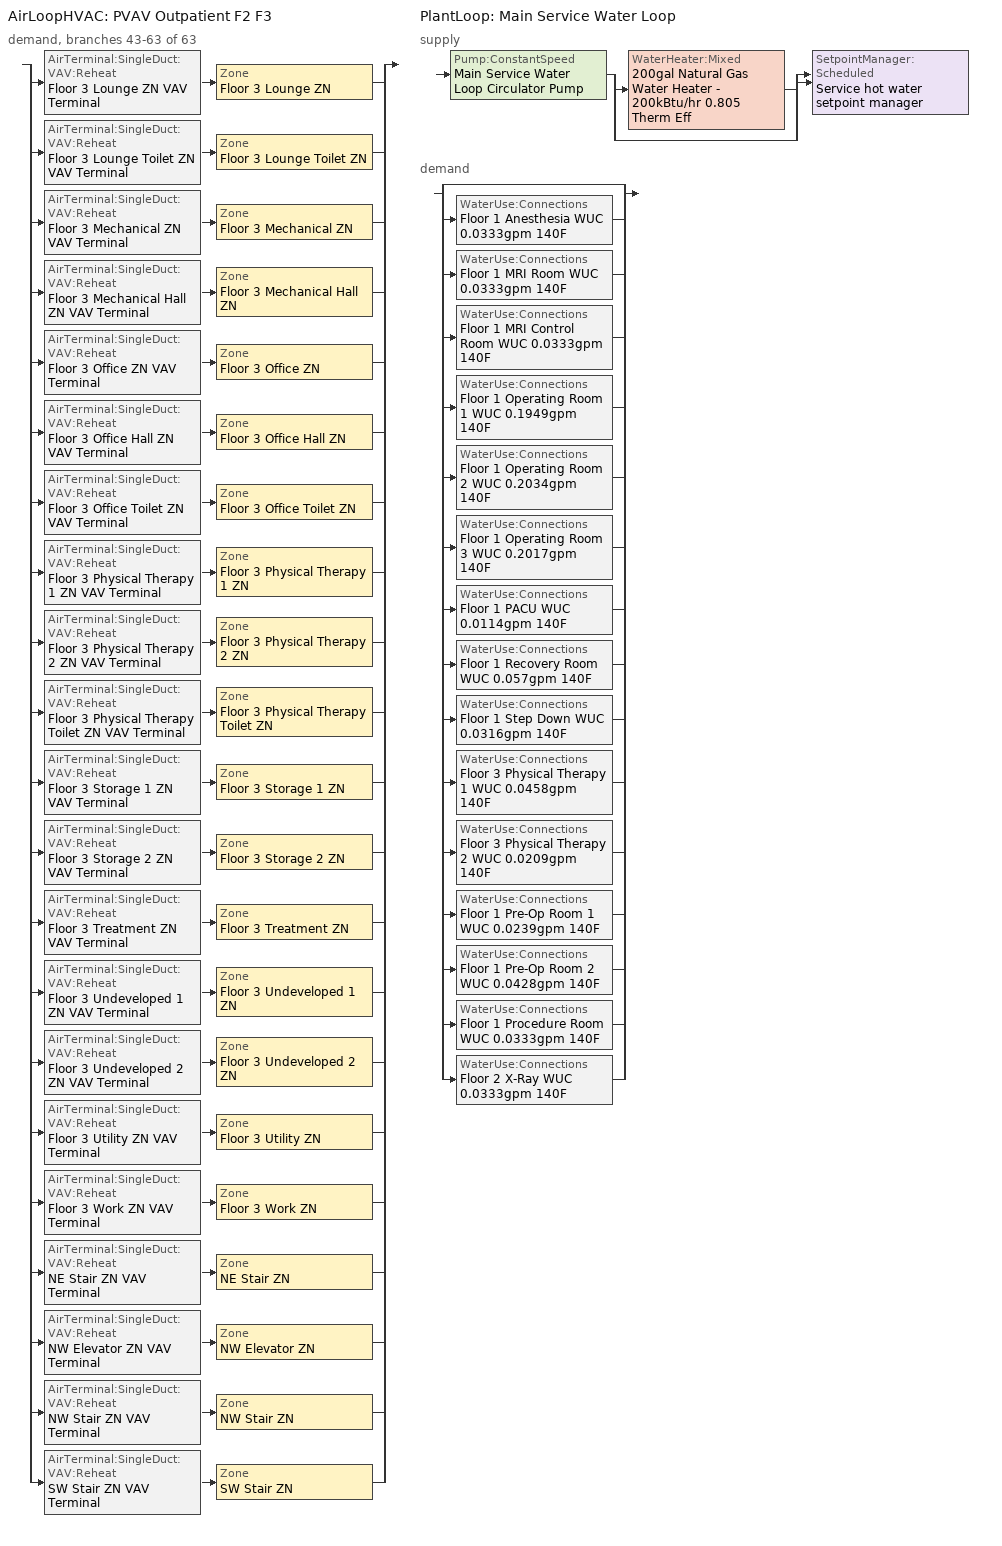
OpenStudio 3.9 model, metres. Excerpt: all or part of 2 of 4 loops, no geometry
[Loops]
AirLoopHVAC 'PVAV Outpatient F2 F3'
 demand, branches 43-63 of 63: split
  | AirTerminal:SingleDuct:VAV:Reheat 'Floor 3 Lounge ZN VAV Terminal' > Zone 'Floor 3 Lounge ZN'
  | AirTerminal:SingleDuct:VAV:Reheat 'Floor 3 Lounge Toilet ZN VAV Terminal' > Zone 'Floor 3 Lounge Toilet ZN'
  | AirTerminal:SingleDuct:VAV:Reheat 'Floor 3 Mechanical ZN VAV Terminal' > Zone 'Floor 3 Mechanical ZN'
  | AirTerminal:SingleDuct:VAV:Reheat 'Floor 3 Mechanical Hall ZN VAV Terminal' > Zone 'Floor 3 Mechanical Hall ZN'
  | AirTerminal:SingleDuct:VAV:Reheat 'Floor 3 Office ZN VAV Terminal' > Zone 'Floor 3 Office ZN'
  | AirTerminal:SingleDuct:VAV:Reheat 'Floor 3 Office Hall ZN VAV Terminal' > Zone 'Floor 3 Office Hall ZN'
  | AirTerminal:SingleDuct:VAV:Reheat 'Floor 3 Office Toilet ZN VAV Terminal' > Zone 'Floor 3 Office Toilet ZN'
  | AirTerminal:SingleDuct:VAV:Reheat 'Floor 3 Physical Therapy 1 ZN VAV Terminal' > Zone 'Floor 3 Physical Therapy 1 ZN'
  | AirTerminal:SingleDuct:VAV:Reheat 'Floor 3 Physical Therapy 2 ZN VAV Terminal' > Zone 'Floor 3 Physical Therapy 2 ZN'
  | AirTerminal:SingleDuct:VAV:Reheat 'Floor 3 Physical Therapy Toilet ZN VAV Terminal' > Zone 'Floor 3 Physical Therapy Toilet ZN'
  | AirTerminal:SingleDuct:VAV:Reheat 'Floor 3 Storage 1 ZN VAV Terminal' > Zone 'Floor 3 Storage 1 ZN'
  | AirTerminal:SingleDuct:VAV:Reheat 'Floor 3 Storage 2 ZN VAV Terminal' > Zone 'Floor 3 Storage 2 ZN'
  | AirTerminal:SingleDuct:VAV:Reheat 'Floor 3 Treatment ZN VAV Terminal' > Zone 'Floor 3 Treatment ZN'
  | AirTerminal:SingleDuct:VAV:Reheat 'Floor 3 Undeveloped 1 ZN VAV Terminal' > Zone 'Floor 3 Undeveloped 1 ZN'
  | AirTerminal:SingleDuct:VAV:Reheat 'Floor 3 Undeveloped 2 ZN VAV Terminal' > Zone 'Floor 3 Undeveloped 2 ZN'
  | AirTerminal:SingleDuct:VAV:Reheat 'Floor 3 Utility ZN VAV Terminal' > Zone 'Floor 3 Utility ZN'
  | AirTerminal:SingleDuct:VAV:Reheat 'Floor 3 Work ZN VAV Terminal' > Zone 'Floor 3 Work ZN'
  | AirTerminal:SingleDuct:VAV:Reheat 'NE Stair ZN VAV Terminal' > Zone 'NE Stair ZN'
  | AirTerminal:SingleDuct:VAV:Reheat 'NW Elevator ZN VAV Terminal' > Zone 'NW Elevator ZN'
  | AirTerminal:SingleDuct:VAV:Reheat 'NW Stair ZN VAV Terminal' > Zone 'NW Stair ZN'
  | AirTerminal:SingleDuct:VAV:Reheat 'SW Stair ZN VAV Terminal' > Zone 'SW Stair ZN'
PlantLoop 'Main Service Water Loop'
 supply: Pump:ConstantSpeed 'Main Service Water Loop Circulator Pump' > split
  | WaterHeater:Mixed '200gal Natural Gas Water Heater - 200kBtu/hr 0.805 Therm Eff'
  | bypass
  join > SetpointManager:Scheduled 'Service hot water setpoint manager'
 demand: split
  | bypass
  | WaterUse:Connections 'Floor 1 Anesthesia WUC 0.0333gpm 140F'
  | WaterUse:Connections 'Floor 1 MRI Room WUC 0.0333gpm 140F'
  | WaterUse:Connections 'Floor 1 MRI Control Room WUC 0.0333gpm 140F'
  | WaterUse:Connections 'Floor 1 Operating Room 1 WUC 0.1949gpm 140F'
  | WaterUse:Connections 'Floor 1 Operating Room 2 WUC 0.2034gpm 140F'
  | WaterUse:Connections 'Floor 1 Operating Room 3 WUC 0.2017gpm 140F'
  | WaterUse:Connections 'Floor 1 PACU WUC 0.0114gpm 140F'
  | WaterUse:Connections 'Floor 1 Recovery Room WUC 0.057gpm 140F'
  | WaterUse:Connections 'Floor 1 Step Down WUC 0.0316gpm 140F'
  | WaterUse:Connections 'Floor 3 Physical Therapy 1 WUC 0.0458gpm 140F'
  | WaterUse:Connections 'Floor 3 Physical Therapy 2 WUC 0.0209gpm 140F'
  | WaterUse:Connections 'Floor 1 Pre-Op Room 1 WUC 0.0239gpm 140F'
  | WaterUse:Connections 'Floor 1 Pre-Op Room 2 WUC 0.0428gpm 140F'
  | WaterUse:Connections 'Floor 1 Procedure Room WUC 0.0333gpm 140F'
  | WaterUse:Connections 'Floor 2 X-Ray WUC 0.0333gpm 140F'
[Sizing:Zone] Zone Cooling Design Supply Air Temperature Input Method=SupplyAirTemperature; Zone Cooling Design Supply Air Temperature {C}=12.7778; Zone Cooling Design Supply Air Temperature Difference {deltaC}=11.11; Zone Heating Design Supply Air Temperature Input Method=SupplyAirTemperature; Zone Heating Design Supply Air Temperature {C}=50; Zone Heating Design Supply Air Temperature Difference {deltaC}=11.11; Zone Cooling Design Supply Air Humidity Ratio {kg-H2O/kg-air}=0.0085; Zone Heating Design Supply Air Humidity Ratio {kg-H2O/kg-air}=0.008; Heating Design Air Flow Method=DesignDay; Heating Maximum Air Flow Fraction=1; Account for Dedicated Outdoor Air System=No; Dedicated Outdoor Air System Control Strategy=NeutralSupplyAir; Dedicated Outdoor Air Low Setpoint Temperature for Design {C}=autosize; Dedicated Outdoor Air High Setpoint Temperature for Design {C}=autosize; Zone Load Sizing Method=Sensible Load Only No Latent Load; Zone Latent Cooling Design Supply Air Humidity Ratio Input Method=HumidityRatioDifference; Zone Cooling Design Supply Air Humidity Ratio Difference {kgWater/kgDryAir}=0.005; Zone Latent Heating Design Supply Air Humidity Ratio Input Method=HumidityRatioDifference; Zone Humidification Design Supply Air Humidity Ratio Difference {kgWater/kgDryAir}=0.005; Design Minimum Zone Ventilation Efficiency=0.6; Sizing Option=Coincident
Name | Cooling Design Air Flow Method | Cooling Minimum Air Flow per Zone Floor Area {m3/s-m2}
Floor 3 Lounge ZN; Floor 3 Mechanical ZN; Floor 3 Mechanical Hall ZN; Floor 3 Office ZN; Floor 3 Office Hall ZN; Floor 3 Storage 1 ZN; Floor 3 Storage 2 ZN; Floor 3 Undeveloped 1 ZN; Floor 3 Undeveloped 2 ZN; Floor 3 Utility ZN; Floor 3 Work ZN; NE Stair ZN; NW Elevator ZN; NW Stair ZN; SW Stair ZN | DesignDay
Floor 3 Lounge Toilet ZN; Floor 3 Office Toilet ZN; Floor 3 Physical Therapy Toilet ZN | DesignDayWithLimit | 0.00846667
Floor 3 Physical Therapy 1 ZN; Floor 3 Physical Therapy 2 ZN; Floor 3 Treatment ZN | DesignDayWithLimit | 0.00508
[Zone equipment]
Floor 3 Lounge ZN: Floor 3 Lounge ZN VAV Terminal
Floor 3 Lounge Toilet ZN: Floor 3 Lounge Toilet ZN VAV Terminal, Floor 3 Lounge Toilet ZN Exhaust Fan
Floor 3 Mechanical ZN: Floor 3 Mechanical ZN VAV Terminal
Floor 3 Mechanical Hall ZN: Floor 3 Mechanical Hall ZN VAV Terminal
Floor 3 Office ZN: Floor 3 Office ZN VAV Terminal
Floor 3 Office Hall ZN: Floor 3 Office Hall ZN VAV Terminal
Floor 3 Office Toilet ZN: Floor 3 Office Toilet ZN VAV Terminal, Floor 3 Office Toilet ZN Exhaust Fan
Floor 3 Physical Therapy 1 ZN: Floor 3 Physical Therapy 1 ZN VAV Terminal
Floor 3 Physical Therapy 2 ZN: Floor 3 Physical Therapy 2 ZN VAV Terminal
Floor 3 Physical Therapy Toilet ZN: Floor 3 Physical Therapy Toilet ZN VAV Terminal, Floor 3 Physical Therapy Toilet ZN Exhaust Fan
Floor 3 Storage 1 ZN: Floor 3 Storage 1 ZN VAV Terminal
Floor 3 Storage 2 ZN: Floor 3 Storage 2 ZN VAV Terminal
Floor 3 Treatment ZN: Floor 3 Treatment ZN VAV Terminal
Floor 3 Undeveloped 1 ZN: Floor 3 Undeveloped 1 ZN VAV Terminal
Floor 3 Undeveloped 2 ZN: Floor 3 Undeveloped 2 ZN VAV Terminal
Floor 3 Utility ZN: Floor 3 Utility ZN VAV Terminal
Floor 3 Work ZN: Floor 3 Work ZN VAV Terminal
NE Stair ZN: NE Stair ZN VAV Terminal
NW Elevator ZN: NW Elevator ZN VAV Terminal
NW Stair ZN: NW Stair ZN VAV Terminal
SW Stair ZN: SW Stair ZN VAV Terminal
[PlantLoop]
Main Service Water Loop: Glycol Concentration=0; Maximum Loop Temperature {C}=60; Minimum Loop Temperature {C}=0; Plant Loop Volume {m3}=Autocalculate; Load Distribution Scheme=Optimal
[Sizing:Plant]
Main Service Water Loop: Loop Type=Heating; Design Loop Exit Temperature {C}=60; Loop Design Temperature Difference {deltaC}=5; Sizing Option=NonCoincident; Zone Timesteps in Averaging Window=1; Coincident Sizing Factor Mode=None
[SetpointManager:Scheduled]
Service hot water setpoint manager: Control Variable=Temperature; Schedule=Service Water Loop Temp - 140F; Setpoint Node or NodeList=Main Service Water Loop Supply Outlet Node
[Pump:ConstantSpeed]
Main Service Water Loop Circulator Pump: Rated Flow Rate {m3/s}=autosize; Rated Pump Head {Pa}=29891; Rated Power Consumption {W}=autosize; Motor Efficiency=0.865; Fraction of Motor Inefficiencies to Fluid Stream=0; Pump Control Type=Intermittent; Design Power Sizing Method=PowerPerFlowPerPressure; Design Electric Power per Unit Flow Rate {W/(m3/s)}=348701.1; Design Shaft Power per Unit Flow Rate per Unit Head {W-s/m3-Pa}=1.28205
[AirTerminal:SingleDuct:VAV:Reheat] Availability Schedule=Always On Discrete; Maximum Air Flow Rate {m3/s}=AutoSize; Fixed Minimum Air Flow Rate {m3/s}=0; Maximum Hot Water or Steam Flow Rate {m3/s}=AutoSize; Minimum Hot Water or Steam Flow Rate {m3/s}=0; Convergence Tolerance=0.001; Damper Heating Action=Normal; Maximum Flow per Zone Floor Area During Reheat {m3/s-m2}=AutoSize; Maximum Flow Fraction During Reheat=AutoSize; Maximum Reheat Air Temperature {C}=50; Control For Outdoor Air=No
Name | Zone Minimum Air Flow Input Method | Constant Minimum Air Flow Fraction | Reheat Coil | Minimum Air Flow Fraction Schedule
Floor 3 Lounge ZN VAV Terminal | Constant | 0.204 | Floor 3 Lounge ZN Electric Reheat Coil
Floor 3 Lounge Toilet ZN VAV Terminal | Constant | 0.01 | Floor 3 Lounge Toilet ZN Electric Reheat Coil
Floor 3 Mechanical ZN VAV Terminal | Constant | 0.01 | Floor 3 Mechanical ZN Electric Reheat Coil
Floor 3 Mechanical Hall ZN VAV Terminal | Constant | 0.166 | Floor 3 Mechanical Hall ZN Electric Reheat Coil
Floor 3 Office ZN VAV Terminal | Scheduled | 0 | Floor 3 Office ZN Electric Reheat Coil | Floor 3 Office ZN VAV Terminal - MDP - adjusted
Floor 3 Office Hall ZN VAV Terminal | Constant | 0.179 | Floor 3 Office Hall ZN Electric Reheat Coil
Floor 3 Office Toilet ZN VAV Terminal | Constant | 0.01 | Floor 3 Office Toilet ZN Electric Reheat Coil
Floor 3 Physical Therapy 1 ZN VAV Terminal | Constant | 0.361 | Floor 3 Physical Therapy 1 ZN Electric Reheat Coil
Floor 3 Physical Therapy 2 ZN VAV Terminal | Constant | 0.45 | Floor 3 Physical Therapy 2 ZN Electric Reheat Coil
Floor 3 Physical Therapy Toilet ZN VAV Terminal | Constant | 0.01 | Floor 3 Physical Therapy Toilet ZN Electric Reheat Coil
Floor 3 Storage 1 ZN VAV Terminal | Constant | 0.362 | Floor 3 Storage 1 ZN Electric Reheat Coil
Floor 3 Storage 2 ZN VAV Terminal | Constant | 0.326 | Floor 3 Storage 2 ZN Electric Reheat Coil
Floor 3 Treatment ZN VAV Terminal | Constant | 0.45 | Floor 3 Treatment ZN Electric Reheat Coil
Floor 3 Undeveloped 1 ZN VAV Terminal | Constant | 0.259 | Floor 3 Undeveloped 1 ZN Electric Reheat Coil
Floor 3 Undeveloped 2 ZN VAV Terminal | Constant | 0.251 | Floor 3 Undeveloped 2 ZN Electric Reheat Coil
Floor 3 Utility ZN VAV Terminal | Constant | 0.472 | Floor 3 Utility ZN Electric Reheat Coil
Floor 3 Work ZN VAV Terminal | Scheduled | 0 | Floor 3 Work ZN Electric Reheat Coil | Floor 3 Work ZN VAV Terminal - MDP - adjusted
NE Stair ZN VAV Terminal | Constant | 0.052 | NE Stair ZN Electric Reheat Coil
NW Elevator ZN VAV Terminal | Constant | 0.057 | NW Elevator ZN Electric Reheat Coil
NW Stair ZN VAV Terminal | Constant | 0.056 | NW Stair ZN Electric Reheat Coil
SW Stair ZN VAV Terminal | Constant | 0.048 | SW Stair ZN Electric Reheat Coil
[Coil:Heating:Electric] Availability Schedule=Always On Discrete; Efficiency=1
Floor 3 Lounge ZN Electric Reheat Coil; Floor 3 Lounge Toilet ZN Electric Reheat Coil; Floor 3 Mechanical ZN Electric Reheat Coil; Floor 3 Mechanical Hall ZN Electric Reheat Coil; Floor 3 Office ZN Electric Reheat Coil; Floor 3 Office Hall ZN Electric Reheat Coil; Floor 3 Office Toilet ZN Electric Reheat Coil; Floor 3 Physical Therapy 1 ZN Electric Reheat Coil; Floor 3 Physical Therapy 2 ZN Electric Reheat Coil; Floor 3 Physical Therapy Toilet ZN Electric Reheat Coil; Floor 3 Storage 1 ZN Electric Reheat Coil; Floor 3 Storage 2 ZN Electric Reheat Coil; Floor 3 Treatment ZN Electric Reheat Coil; Floor 3 Undeveloped 1 ZN Electric Reheat Coil; Floor 3 Undeveloped 2 ZN Electric Reheat Coil; Floor 3 Utility ZN Electric Reheat Coil; Floor 3 Work ZN Electric Reheat Coil; NE Stair ZN Electric Reheat Coil; NW Elevator ZN Electric Reheat Coil; NW Stair ZN Electric Reheat Coil; SW Stair ZN Electric Reheat Coil
[Fan:ZoneExhaust] Availability Schedule=OutPatientHealthCare BLDG_OA_SCH; Fan Total Efficiency=0.31; Pressure Rise {Pa}=249; System Availability Manager Coupling Mode=Decoupled
Name | Maximum Flow Rate {m3/s}
Floor 3 Lounge Toilet ZN Exhaust Fan | 0.151014
Floor 3 Office Toilet ZN Exhaust Fan | 0.0424726
Floor 3 Physical Therapy Toilet ZN Exhaust Fan | 0.0660685
[WaterHeater:Mixed]
200gal Natural Gas Water Heater - 200kBtu/hr 0.805 Therm Eff: Tank Volume {m3}=0.757082; Setpoint Temperature Schedule=Service Water Loop Temp - 140F; Deadband Temperature Difference {deltaC}=2; Maximum Temperature Limit {C}=60; Heater Control Type=Cycle; Heater Maximum Capacity {W}=58614.2; Heater Fuel Type=NaturalGas; Heater Thermal Efficiency=0.805128; Off Cycle Parasitic Fuel Consumption Rate {W}=6496.32; Off Cycle Parasitic Fuel Type=NaturalGas; Off Cycle Parasitic Heat Fraction to Tank=0; On Cycle Parasitic Fuel Consumption Rate {W}=6496.32; On Cycle Parasitic Fuel Type=NaturalGas; On Cycle Parasitic Heat Fraction to Tank=0; Ambient Temperature Indicator=ThermalZone; Ambient Temperature Thermal Zone=Floor 3 Mechanical ZN; Off Cycle Loss Coefficient to Ambient Temperature {W/K}=9.66218; On Cycle Loss Coefficient to Ambient Temperature {W/K}=9.66218; Use Side Effectiveness=1; Source Side Effectiveness=1; Use Side Design Flow Rate {m3/s}=autosize; Source Side Design Flow Rate {m3/s}=autosize; Indirect Water Heating Recovery Time {hr}=1.5; Source Side Flow Control Mode=IndirectHeatPrimarySetpoint
[WaterHeater:Sizing]
200gal Natural Gas Water Heater - 200kBtu/hr 0.805 Therm Eff: Design Mode=PeakDraw; Time Storage Can Meet Peak Draw {hr}=0.538503; Time for Tank Recovery {hr}=0.5; Nominal Tank Volume for Autosizing Plant Connections {m3}=1
[WaterUse:Equipment:Definition] Target Temperature Schedule=Mixed Water At Faucet Temp - 140F; Sensible Fraction Schedule=Fraction Sensible - 0.2; Latent Fraction Schedule=Fraction Latent - 0.05
Name | Peak Flow Rate {m3/s}
Floor 1 Anesthesia 0.0333gpm 140F; Floor 1 MRI Room 0.0333gpm 140F; Floor 1 MRI Control Room 0.0333gpm 140F; Floor 1 Procedure Room 0.0333gpm 140F; Floor 2 X-Ray 0.0333gpm 140F | 2.10301e-06
Floor 1 Operating Room 1 0.1949gpm 140F | 1.22972e-05
Floor 1 Operating Room 2 0.2034gpm 140F | 1.28319e-05
Floor 1 Operating Room 3 0.2017gpm 140F | 1.2725e-05
Floor 1 PACU 0.0114gpm 140F | 7.18749e-07
Floor 1 Recovery Room 0.057gpm 140F | 3.59375e-06
Floor 1 Step Down 0.0316gpm 140F | 1.99653e-06
Floor 3 Physical Therapy 1 0.0458gpm 140F | 2.88997e-06
Floor 3 Physical Therapy 2 0.0209gpm 140F | 1.31605e-06
Floor 1 Pre-Op Room 1 0.0239gpm 140F | 1.50842e-06
Floor 1 Pre-Op Room 2 0.0428gpm 140F | 2.69759e-06
[WaterUse:Equipment] Flow Rate Fraction Schedule=OutPatientHealthCare BLDG_SWH_SCH
Name | Water Use Equipment Definition
Floor 1 Anesthesia Service Water Use 0.0333gpm 140F | Floor 1 Anesthesia 0.0333gpm 140F
Floor 1 MRI Room Service Water Use 0.0333gpm 140F | Floor 1 MRI Room 0.0333gpm 140F
Floor 1 MRI Control Room Service Water Use 0.0333gpm 140F | Floor 1 MRI Control Room 0.0333gpm 140F
Floor 1 Operating Room 1 Service Water Use 0.1949gpm 140F | Floor 1 Operating Room 1 0.1949gpm 140F
Floor 1 Operating Room 2 Service Water Use 0.2034gpm 140F | Floor 1 Operating Room 2 0.2034gpm 140F
Floor 1 Operating Room 3 Service Water Use 0.2017gpm 140F | Floor 1 Operating Room 3 0.2017gpm 140F
Floor 1 PACU Service Water Use 0.0114gpm 140F | Floor 1 PACU 0.0114gpm 140F
Floor 1 Recovery Room Service Water Use 0.057gpm 140F | Floor 1 Recovery Room 0.057gpm 140F
Floor 1 Step Down Service Water Use 0.0316gpm 140F | Floor 1 Step Down 0.0316gpm 140F
Floor 3 Physical Therapy 1 Service Water Use 0.0458gpm 140F | Floor 3 Physical Therapy 1 0.0458gpm 140F
Floor 3 Physical Therapy 2 Service Water Use 0.0209gpm 140F | Floor 3 Physical Therapy 2 0.0209gpm 140F
Floor 1 Pre-Op Room 1 Service Water Use 0.0239gpm 140F | Floor 1 Pre-Op Room 1 0.0239gpm 140F
Floor 1 Pre-Op Room 2 Service Water Use 0.0428gpm 140F | Floor 1 Pre-Op Room 2 0.0428gpm 140F
Floor 1 Procedure Room Service Water Use 0.0333gpm 140F | Floor 1 Procedure Room 0.0333gpm 140F
Floor 2 X-Ray Service Water Use 0.0333gpm 140F | Floor 2 X-Ray 0.0333gpm 140F
[WaterUse:Connections] Drain Water Heat Exchanger Type=None; Drain Water Heat Exchanger Destination=Plant
Name | Water Use Equipment Name 1
Floor 1 Anesthesia WUC 0.0333gpm 140F | Floor 1 Anesthesia Service Water Use 0.0333gpm 140F
Floor 1 MRI Room WUC 0.0333gpm 140F | Floor 1 MRI Room Service Water Use 0.0333gpm 140F
Floor 1 MRI Control Room WUC 0.0333gpm 140F | Floor 1 MRI Control Room Service Water Use 0.0333gpm 140F
Floor 1 Operating Room 1 WUC 0.1949gpm 140F | Floor 1 Operating Room 1 Service Water Use 0.1949gpm 140F
Floor 1 Operating Room 2 WUC 0.2034gpm 140F | Floor 1 Operating Room 2 Service Water Use 0.2034gpm 140F
Floor 1 Operating Room 3 WUC 0.2017gpm 140F | Floor 1 Operating Room 3 Service Water Use 0.2017gpm 140F
Floor 1 PACU WUC 0.0114gpm 140F | Floor 1 PACU Service Water Use 0.0114gpm 140F
Floor 1 Recovery Room WUC 0.057gpm 140F | Floor 1 Recovery Room Service Water Use 0.057gpm 140F
Floor 1 Step Down WUC 0.0316gpm 140F | Floor 1 Step Down Service Water Use 0.0316gpm 140F
Floor 3 Physical Therapy 1 WUC 0.0458gpm 140F | Floor 3 Physical Therapy 1 Service Water Use 0.0458gpm 140F
Floor 3 Physical Therapy 2 WUC 0.0209gpm 140F | Floor 3 Physical Therapy 2 Service Water Use 0.0209gpm 140F
Floor 1 Pre-Op Room 1 WUC 0.0239gpm 140F | Floor 1 Pre-Op Room 1 Service Water Use 0.0239gpm 140F
Floor 1 Pre-Op Room 2 WUC 0.0428gpm 140F | Floor 1 Pre-Op Room 2 Service Water Use 0.0428gpm 140F
Floor 1 Procedure Room WUC 0.0333gpm 140F | Floor 1 Procedure Room Service Water Use 0.0333gpm 140F
Floor 2 X-Ray WUC 0.0333gpm 140F | Floor 2 X-Ray Service Water Use 0.0333gpm 140F
[Schedule:Constant]
Always On Discrete: Value=1
[Schedule:Ruleset]
Name | Default Day Schedule | Summer Design Day Schedule | Winter Design Day Schedule
OutPatientHealthCare BLDG_OA_SCH | OutPatientHealthCare BLDG_OA_SCH Default | OutPatientHealthCare BLDG_OA_SCH Summer Design Day | OutPatientHealthCare BLDG_OA_SCH Winter Design Day
Service Water Loop Temp - 140F | Service Water Loop Temp - 140F Default
OutPatientHealthCare BLDG_SWH_SCH | OutPatientHealthCare BLDG_SWH_SCH Default | OutPatientHealthCare BLDG_SWH_SCH Summer Design Day | OutPatientHealthCare BLDG_SWH_SCH Winter Design Day
Fraction Sensible - 0.2 | Fraction Sensible - 0.2 Default
Fraction Latent - 0.05 | Fraction Latent - 0.05 Default
Mixed Water At Faucet Temp - 140F | Mixed Water At Faucet Temp - 140F Default
Floor 3 Office ZN VAV Terminal - MDP - adjusted | Floor 3 Office ZN VAV Terminal - MDP Default 1
Floor 3 Work ZN VAV Terminal - MDP - adjusted | Floor 3 Work ZN VAV Terminal - MDP Default 1
[Schedule:Day]
OutPatientHealthCare BLDG_OA_SCH Default: No, 24, 0, 0
OutPatientHealthCare BLDG_OA_SCH Winter Design Day; OutPatientHealthCare BLDG_OA_SCH Summer Design Day; OutPatientHealthCare BLDG_OA_SCH WntrDsn|SmrDsn|Sat|Wkdy Day: No, 6, 0, 0, 18, 0, 1, 24, 0, 0
Service Water Loop Temp - 140F Default; Mixed Water At Faucet Temp - 140F Default: 24, 0, 60
OutPatientHealthCare BLDG_SWH_SCH Default: No, 8, 0, 0, 17, 0, 0.01, 24, 0, 0
OutPatientHealthCare BLDG_SWH_SCH Summer Design Day; OutPatientHealthCare BLDG_SWH_SCH SmrDsn|Wkdy Day: No, 7, 0, 0.01, 8, 0, 0.17, 9, 0, 0.58, 10, 0, 0.66, 11, 0, 0.78, 12, 0, 0.82, 13, 0, 0.71, 14, 0, 0.82, 15, 0, 0.78, 16, 0, 0.74, 17, 0, 0.63, 18, 0, 0.41, 21, 0, 0.18, 22, 0, 0.1, 24, 0, 0.01
OutPatientHealthCare BLDG_SWH_SCH Winter Design Day; OutPatientHealthCare BLDG_SWH_SCH WntrDsn|Sat Day: No, 8, 0, 0.01, 9, 0, 0.2, 10, 0, 0.28, 12, 0, 0.3, 14, 0, 0.24, 17, 0, 0.23, 18, 0, 0.1, 24, 0, 0.01
Fraction Sensible - 0.2 Default: 24, 0, 0.2
Fraction Latent - 0.05 Default: 24, 0, 0.05
Floor 3 Office ZN VAV Terminal - MDP Default 1: 12, 0, 0.208, 13, 0, 0.1, 24, 0, 0.208
Floor 3 Work ZN VAV Terminal - MDP Default 1: 12, 0, 0.121, 13, 0, 0.1, 24, 0, 0.121
[Schedule:Rule] Date Specification Type=DateRange; Start Month=1; Start Day=1; End Month=12; End Day=31
Name | Schedule Ruleset | Rule Order | Day Schedule | Apply Monday | Apply Tuesday | Apply Wednesday | Apply Thursday | Apply Friday | Apply Saturday
Schedule Rule 33 | OutPatientHealthCare BLDG_OA_SCH | 0 | OutPatientHealthCare BLDG_OA_SCH WntrDsn|SmrDsn|Sat|Wkdy Day | Yes | Yes | Yes | Yes | Yes | Yes
Schedule Rule 37 | OutPatientHealthCare BLDG_SWH_SCH | 1 | OutPatientHealthCare BLDG_SWH_SCH SmrDsn|Wkdy Day | Yes | Yes | Yes | Yes | Yes
Schedule Rule 38 | OutPatientHealthCare BLDG_SWH_SCH | 0 | OutPatientHealthCare BLDG_SWH_SCH WntrDsn|Sat Day |  |  |  |  |  | Yes
